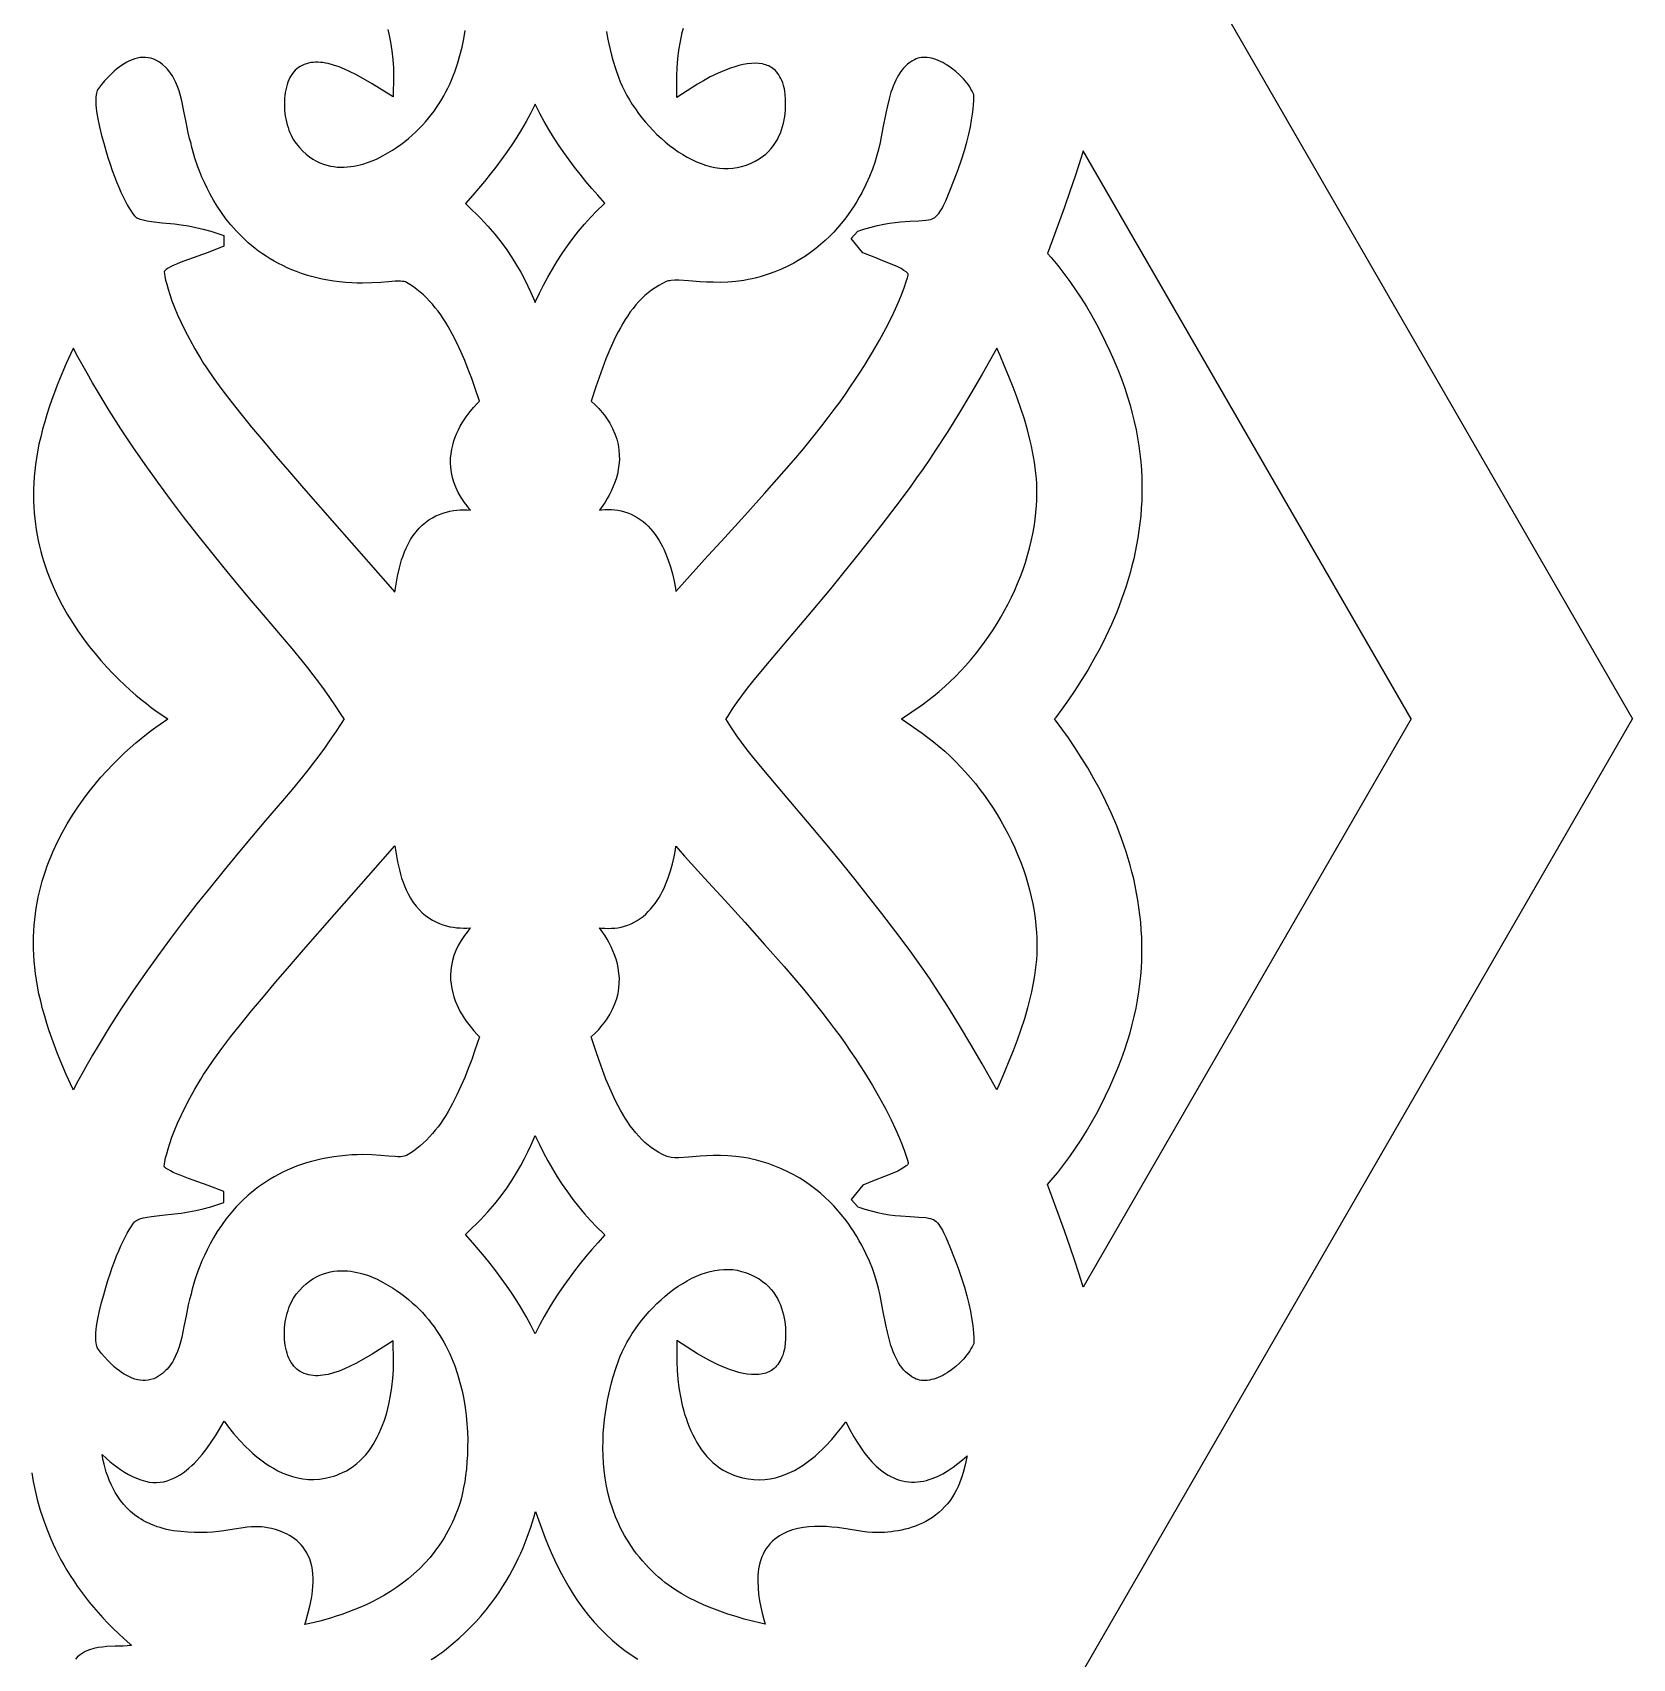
# Model space of a CAD drawing. Extents: x -70 to 70, y -120 to 124.
# Drawn here: x 3.6 to 70.4, y -37.3 to 30.6 of the extents above; entities that cross this region are included whole.
import ezdxf

# ---------------------------------------------------------------- set-up
doc = ezdxf.new("R2010")
doc.units = 0
doc.header["$MEASUREMENT"] = 0
doc.layers.add('LAYER_1', color=18, linetype='CONTINUOUS')

msp = doc.modelspace()

# ---------------------------------------------------------------- linework, layer by layer
at = {"layer": 'LAYER_1'}
for points in [[(-70.39, 1.95), (0, 123.868), (70.39, 1.95)], [(18.413, 30.738), (18.456, 30.558), (18.528, 30.2), (18.582, 29.839), (18.621, 29.481), (18.644, 29.127), (18.652, 28.781), (18.637, 27.917), (17.758, 28.465), (17.305, 28.731), (17.075, 28.856), (16.842, 28.973), (16.607, 29.08), (16.375, 29.173), (16.145, 29.251), (15.916, 29.311), (15.809, 29.332), (15.701, 29.349), (15.595, 29.361), (15.491, 29.366), (15.39, 29.366), (15.291, 29.361), (15.195, 29.349), (15.101, 29.331), (15.01, 29.306), (14.921, 29.275), (14.834, 29.237), (14.75, 29.192), (14.676, 29.145), (14.608, 29.091), (14.543, 29.031), (14.483, 28.964), (14.426, 28.89), (14.373, 28.811), (14.325, 28.725), (14.28, 28.633), (14.241, 28.535), (14.205, 28.433), (14.175, 28.326), (14.149, 28.215), (14.128, 28.1), (14.111, 27.982), (14.1, 27.862), (14.093, 27.74), (14.092, 27.617), (14.095, 27.493), (14.102, 27.368), (14.115, 27.244), (14.132, 27.12), (14.153, 26.998), (14.179, 26.878), (14.209, 26.76), (14.244, 26.645), (14.282, 26.534), (14.324, 26.427), (14.37, 26.324), (14.419, 26.226), (14.471, 26.134), (14.526, 26.049), (14.584, 25.969), (14.721, 25.804), (14.86, 25.658), (15.001, 25.529), (15.143, 25.417), (15.286, 25.321), (15.431, 25.238), (15.575, 25.169), (15.721, 25.113), (15.866, 25.068), (16.012, 25.033), (16.157, 25.008), (16.302, 24.993), (16.445, 24.986), (16.587, 24.987), (16.727, 24.995), (16.864, 25.01), (16.998, 25.03), (17.128, 25.055), (17.254, 25.085), (17.373, 25.117), (17.599, 25.19), (17.796, 25.265), (17.961, 25.338), (18.088, 25.401), (18.223, 25.474), (18.417, 25.584), (18.602, 25.697), (18.781, 25.814), (18.953, 25.935), (19.119, 26.06), (19.279, 26.188), (19.432, 26.32), (19.579, 26.455), (19.721, 26.594), (19.856, 26.735), (19.986, 26.88), (20.11, 27.027), (20.229, 27.177), (20.342, 27.329), (20.451, 27.484), (20.554, 27.641), (20.652, 27.801), (20.745, 27.962), (20.833, 28.125), (20.917, 28.29), (20.995, 28.456), (21.07, 28.624), (21.14, 28.793), (21.204, 28.962), (21.323, 29.306), (21.425, 29.652), (21.512, 29.999), (21.583, 30.346), (21.641, 30.692)], [(27.541, 30.648), (27.588, 30.387), (27.64, 30.136), (27.694, 29.896), (27.752, 29.668), (27.81, 29.455), (27.928, 29.066), (28.041, 28.741), (28.115, 28.554), (28.198, 28.365), (28.291, 28.175), (28.393, 27.984), (28.504, 27.794), (28.622, 27.604), (28.749, 27.416), (28.883, 27.23), (29.025, 27.046), (29.173, 26.867), (29.327, 26.691), (29.486, 26.52), (29.651, 26.355), (29.821, 26.195), (29.996, 26.043), (30.174, 25.897), (30.356, 25.76), (30.54, 25.631), (30.728, 25.511), (30.917, 25.401), (31.108, 25.301), (31.299, 25.212), (31.492, 25.134), (31.684, 25.068), (31.876, 25.014), (32.067, 24.972), (32.257, 24.944), (32.445, 24.929), (32.631, 24.928), (32.816, 24.94), (32.998, 24.968), (33.179, 25.01), (33.388, 25.076), (33.58, 25.152), (33.756, 25.236), (33.916, 25.329), (34.061, 25.428), (34.193, 25.535), (34.312, 25.647), (34.42, 25.764), (34.516, 25.886), (34.602, 26.013), (34.679, 26.143), (34.746, 26.276), (34.805, 26.412), (34.855, 26.549), (34.898, 26.688), (34.934, 26.826), (34.962, 26.963), (34.985, 27.099), (35.002, 27.232), (35.014, 27.36), (35.024, 27.607), (35.021, 27.827), (35.008, 28.014), (34.992, 28.16), (34.977, 28.258), (34.97, 28.295), (34.94, 28.401), (34.905, 28.504), (34.868, 28.598), (34.828, 28.685), (34.786, 28.764), (34.741, 28.836), (34.695, 28.902), (34.647, 28.961), (34.597, 29.015), (34.545, 29.063), (34.491, 29.106), (34.436, 29.145), (34.378, 29.179), (34.319, 29.21), (34.257, 29.237), (34.192, 29.26), (34.126, 29.279), (34.06, 29.294), (33.91, 29.316), (33.756, 29.323), (33.594, 29.318), (33.425, 29.3), (33.252, 29.27), (33.076, 29.229), (32.898, 29.179), (32.72, 29.12), (32.544, 29.055), (32.37, 28.984), (32.202, 28.91), (31.879, 28.753), (31.59, 28.597), (31.344, 28.453), (31.151, 28.332), (30.488, 27.899), (30.483, 28.79), (30.496, 29.144), (30.524, 29.505), (30.569, 29.871), (30.63, 30.239), (30.709, 30.604), (30.756, 30.787)], [(61.144, 1.95), (47.45, 25.669), (47.366, 25.395), (47.128, 24.656), (46.895, 23.965), (46.67, 23.321), (46.255, 22.177), (45.966, 21.386), (46.12, 21.208), (46.386, 20.884), (46.643, 20.553), (46.891, 20.215), (47.131, 19.87), (47.363, 19.519), (47.585, 19.163), (47.799, 18.801), (48.004, 18.433), (48.2, 18.062), (48.387, 17.685), (48.566, 17.305), (48.735, 16.922), (48.894, 16.535), (49.045, 16.145), (49.186, 15.753), (49.302, 15.403), (49.407, 15.054), (49.502, 14.708), (49.585, 14.364), (49.659, 14.023), (49.722, 13.683), (49.775, 13.346), (49.819, 13.012), (49.854, 12.68), (49.879, 12.351), (49.895, 12.024), (49.903, 11.7), (49.902, 11.379), (49.893, 11.061), (49.876, 10.746), (49.852, 10.434), (49.82, 10.125), (49.781, 9.819), (49.735, 9.516), (49.683, 9.217), (49.624, 8.921), (49.559, 8.628), (49.489, 8.338), (49.412, 8.053), (49.331, 7.77), (49.244, 7.491), (49.152, 7.216), (49.056, 6.945), (48.956, 6.677), (48.851, 6.412), (48.631, 5.897), (48.398, 5.396), (48.153, 4.912), (47.899, 4.443), (47.638, 3.992), (47.372, 3.558), (47.102, 3.142), (46.832, 2.743), (46.561, 2.363), (46.294, 2.001), (46.254, 1.95)], [(16.586, 1.95), (16.465, 2.14), (16.231, 2.497), (15.996, 2.841), (15.762, 3.171), (15.53, 3.489), (15.3, 3.795), (15.074, 4.087), (14.852, 4.367), (14.422, 4.893), (14.017, 5.371), (13.307, 6.195), (12.724, 6.88), (12.145, 7.57), (11.571, 8.265), (11.002, 8.966), (10.44, 9.674), (9.885, 10.387), (9.339, 11.108), (8.803, 11.836), (8.278, 12.572), (7.765, 13.316), (7.265, 14.068), (6.78, 14.829), (6.31, 15.599), (6.08, 15.989), (5.855, 16.38), (5.634, 16.774), (5.418, 17.17), (5.279, 17.431), (5.257, 17.385), (4.985, 16.791), (4.728, 16.19), (4.607, 15.889), (4.491, 15.585), (4.38, 15.28), (4.274, 14.973), (4.175, 14.665), (4.082, 14.356), (3.996, 14.046), (3.917, 13.734), (3.845, 13.421), (3.782, 13.106), (3.735, 12.839), (3.697, 12.575), (3.666, 12.314), (3.642, 12.055), (3.625, 11.799), (3.616, 11.546), (3.613, 11.296), (3.617, 11.048), (3.627, 10.803), (3.644, 10.562), (3.667, 10.322), (3.696, 10.086), (3.73, 9.853), (3.771, 9.622), (3.816, 9.394), (3.867, 9.169), (3.923, 8.947), (3.983, 8.728), (4.048, 8.511), (4.118, 8.298), (4.192, 8.087), (4.271, 7.88), (4.353, 7.675), (4.439, 7.475), (4.622, 7.08), (4.818, 6.698), (5.026, 6.329), (5.244, 5.972), (5.47, 5.628), (5.704, 5.298), (5.944, 4.981), (6.188, 4.677), (6.434, 4.387), (6.682, 4.111), (6.93, 3.849), (7.177, 3.602), (7.42, 3.369), (7.658, 3.151), (7.891, 2.948), (8.116, 2.761), (8.331, 2.589), (8.536, 2.432), (8.728, 2.292), (8.908, 2.166), (9.222, 1.95)], [(39.859, 1.95), (40.72, 2.546), (40.964, 2.723), (41.203, 2.908), (41.437, 3.1), (41.668, 3.301), (41.894, 3.509), (42.115, 3.724), (42.331, 3.946), (42.542, 4.174), (42.747, 4.409), (42.947, 4.65), (43.141, 4.897), (43.329, 5.149), (43.511, 5.406), (43.686, 5.668), (43.855, 5.934), (44.016, 6.205), (44.171, 6.48), (44.318, 6.758), (44.458, 7.039), (44.59, 7.324), (44.714, 7.611), (44.831, 7.901), (44.938, 8.193), (45.038, 8.487), (45.128, 8.782), (45.21, 9.078), (45.283, 9.376), (45.346, 9.674), (45.4, 9.972), (45.445, 10.27), (45.479, 10.568), (45.504, 10.866), (45.515, 11.09), (45.52, 11.315), (45.518, 11.54), (45.51, 11.765), (45.495, 11.99), (45.475, 12.215), (45.448, 12.44), (45.417, 12.665), (45.38, 12.89), (45.338, 13.115), (45.291, 13.34), (45.24, 13.563), (45.124, 14.014), (44.993, 14.462), (44.848, 14.909), (44.691, 15.355), (44.524, 15.799), (44.35, 16.241), (44.169, 16.681), (43.984, 17.119), (43.85, 17.431), (43.228, 16.346), (42.759, 15.542), (42.282, 14.743), (41.792, 13.95), (41.287, 13.166), (41.028, 12.777), (40.764, 12.392), (40.495, 12.01), (40.22, 11.632), (39.623, 10.832), (39.041, 10.07), (38.476, 9.345), (37.929, 8.656), (37.401, 8.003), (36.893, 7.384), (35.943, 6.248), (35.087, 5.239), (34.335, 4.353), (33.697, 3.581), (33.425, 3.238), (33.185, 2.922), (32.993, 2.655), (32.795, 2.366), (32.592, 2.056), (32.525, 1.95)], [(-70.39, 1.95), (0, -119.969), (70.39, 1.95)], [(16.586, 1.95), (16.465, 1.759), (16.231, 1.402), (15.996, 1.059), (15.762, 0.728), (15.53, 0.41), (15.3, 0.105), (15.074, -0.188), (14.852, -0.468), (14.422, -0.994), (14.017, -1.472), (13.307, -2.296), (12.724, -2.981), (12.145, -3.671), (11.571, -4.366), (11.002, -5.067), (10.44, -5.774), (9.885, -6.488), (9.339, -7.209), (8.803, -7.937), (8.278, -8.673), (7.765, -9.416), (7.265, -10.169), (6.78, -10.93), (6.31, -11.7), (6.08, -12.089), (5.855, -12.48), (5.634, -12.874), (5.418, -13.27), (5.279, -13.532), (5.257, -13.486), (4.985, -12.892), (4.728, -12.291), (4.607, -11.989), (4.491, -11.686), (4.38, -11.38), (4.274, -11.074), (4.175, -10.766), (4.082, -10.457), (3.996, -10.146), (3.917, -9.834), (3.845, -9.521), (3.782, -9.207), (3.735, -8.94), (3.697, -8.676), (3.666, -8.414), (3.642, -8.156), (3.625, -7.9), (3.616, -7.647), (3.613, -7.396), (3.617, -7.149), (3.627, -6.904), (3.644, -6.662), (3.667, -6.423), (3.696, -6.187), (3.73, -5.953), (3.771, -5.722), (3.816, -5.495), (3.867, -5.27), (3.923, -5.047), (3.983, -4.828), (4.048, -4.612), (4.118, -4.398), (4.192, -4.188), (4.271, -3.98), (4.353, -3.776), (4.439, -3.576), (4.622, -3.18), (4.818, -2.798), (5.026, -2.429), (5.244, -2.073), (5.47, -1.729), (5.704, -1.398), (5.944, -1.081), (6.188, -0.777), (6.434, -0.487), (6.682, -0.211), (6.93, 0.05), (7.177, 0.298), (7.42, 0.53), (7.658, 0.748), (7.891, 0.951), (8.116, 1.139), (8.331, 1.311), (8.536, 1.467), (8.728, 1.608), (8.908, 1.734), (9.222, 1.95)], [(39.859, 1.95), (39.859, 1.95), (40.72, 1.353), (40.964, 1.176), (41.203, 0.992), (41.437, 0.799), (41.668, 0.599), (41.894, 0.391), (42.115, 0.176), (42.331, -0.046), (42.542, -0.275), (42.747, -0.51), (42.947, -0.751), (43.141, -0.997), (43.329, -1.249), (43.511, -1.506), (43.686, -1.768), (43.855, -2.035), (44.016, -2.305), (44.171, -2.58), (44.318, -2.858), (44.458, -3.14), (44.59, -3.425), (44.714, -3.712), (44.831, -4.002), (44.938, -4.294), (45.038, -4.587), (45.128, -4.883), (45.21, -5.179), (45.283, -5.476), (45.346, -5.774), (45.4, -6.072), (45.445, -6.371), (45.479, -6.669), (45.504, -6.966), (45.515, -7.191), (45.52, -7.416), (45.518, -7.641), (45.51, -7.866), (45.495, -8.091), (45.475, -8.316), (45.448, -8.541), (45.417, -8.766), (45.38, -8.991), (45.338, -9.216), (45.291, -9.441), (45.24, -9.664), (45.124, -10.114), (44.993, -10.563), (44.848, -11.01), (44.691, -11.455), (44.524, -11.9), (44.35, -12.342), (44.169, -12.782), (43.984, -13.22), (43.85, -13.532), (43.228, -12.447), (42.759, -11.643), (42.282, -10.843), (41.792, -10.05), (41.287, -9.267), (41.028, -8.878), (40.764, -8.492), (40.495, -8.11), (40.22, -7.732), (39.623, -6.932), (39.041, -6.17), (38.476, -5.445), (37.929, -4.757), (37.401, -4.104), (36.893, -3.485), (35.943, -2.348), (35.087, -1.34), (34.335, -0.453), (33.697, 0.319), (33.425, 0.661), (33.185, 0.978), (32.993, 1.244), (32.795, 1.533), (32.592, 1.844), (32.525, 1.95)], [(61.144, 1.95), (47.45, -21.769), (47.366, -21.495), (47.128, -20.756), (46.895, -20.065), (46.67, -19.421), (46.255, -18.278), (45.966, -17.487), (46.12, -17.308), (46.386, -16.985), (46.643, -16.654), (46.891, -16.315), (47.131, -15.971), (47.363, -15.62), (47.585, -15.263), (47.799, -14.901), (48.004, -14.534), (48.2, -14.162), (48.387, -13.786), (48.566, -13.406), (48.735, -13.022), (48.894, -12.635), (49.045, -12.246), (49.186, -11.853), (49.302, -11.503), (49.407, -11.155), (49.502, -10.809), (49.585, -10.465), (49.659, -10.123), (49.722, -9.784), (49.775, -9.447), (49.819, -9.112), (49.854, -8.78), (49.879, -8.451), (49.895, -8.125), (49.903, -7.801), (49.902, -7.48), (49.893, -7.162), (49.876, -6.847), (49.852, -6.534), (49.82, -6.225), (49.781, -5.919), (49.735, -5.617), (49.683, -5.317), (49.624, -5.021), (49.559, -4.728), (49.489, -4.439), (49.412, -4.153), (49.331, -3.871), (49.244, -3.592), (49.152, -3.317), (49.056, -3.045), (48.956, -2.778), (48.851, -2.513), (48.631, -1.997), (48.398, -1.497), (48.153, -1.012), (47.899, -0.544), (47.638, -0.093), (47.372, 0.341), (47.102, 0.758), (46.832, 1.156), (46.561, 1.537), (46.294, 1.898), (46.254, 1.95)], [(3.548, -29.518), (3.607, -29.879), (3.683, -30.254), (3.775, -30.641), (3.885, -31.038), (4.015, -31.446), (4.167, -31.862), (4.34, -32.284), (4.437, -32.5), (4.539, -32.716), (4.648, -32.933), (4.763, -33.151), (4.885, -33.37), (5.014, -33.589), (5.149, -33.81), (5.293, -34.031), (5.443, -34.252), (5.601, -34.473), (5.767, -34.695), (5.941, -34.916), (6.123, -35.137), (6.314, -35.358), (6.512, -35.578), (6.72, -35.797), (6.936, -36.015), (7.161, -36.233), (7.395, -36.449), (7.638, -36.664), (7.709, -36.724), (7.677, -36.729), (7.524, -36.744), (7.365, -36.753), (7.027, -36.764), (6.679, -36.779), (6.498, -36.795), (6.317, -36.821), (6.135, -36.859), (5.954, -36.915), (5.78, -36.988), (5.689, -37.037), (5.601, -37.091), (5.517, -37.152), (5.439, -37.222), (5.367, -37.299)], [(20.224, -37.316), (20.387, -37.212), (20.547, -37.104), (20.703, -36.991), (20.857, -36.874), (21.132, -36.65), (21.393, -36.423), (21.641, -36.193), (21.877, -35.959), (22.101, -35.724), (22.313, -35.486), (22.513, -35.247), (22.702, -35.007), (22.88, -34.767), (23.048, -34.526), (23.205, -34.286), (23.353, -34.047), (23.492, -33.808), (23.622, -33.571), (23.743, -33.337), (23.856, -33.105), (23.961, -32.876), (24.059, -32.65), (24.15, -32.428), (24.234, -32.209), (24.383, -31.789), (24.511, -31.39), (24.584, -31.137), (24.649, -31.335), (24.756, -31.643), (24.868, -31.949), (24.986, -32.253), (25.11, -32.556), (25.239, -32.855), (25.376, -33.152), (25.518, -33.446), (25.668, -33.736), (25.824, -34.023), (25.987, -34.306), (26.158, -34.585), (26.337, -34.86), (26.56, -35.177), (26.791, -35.477), (27.03, -35.761), (27.276, -36.027), (27.528, -36.277), (27.785, -36.512), (28.046, -36.731), (28.311, -36.935), (28.58, -37.125), (28.85, -37.301)]]:
    msp.add_lwpolyline(points, dxfattribs=at)
for points in [[(13.841, 20.967), (13.665, 21.063), (13.496, 21.163), (13.331, 21.267), (13.172, 21.374), (13.018, 21.484), (12.869, 21.597), (12.726, 21.713), (12.586, 21.832), (12.326, 22.073), (12.083, 22.323), (11.859, 22.577), (11.653, 22.835), (11.464, 23.093), (11.291, 23.352), (11.134, 23.608), (10.992, 23.86), (10.865, 24.107), (10.751, 24.346), (10.65, 24.575), (10.561, 24.794), (10.482, 25.002), (10.359, 25.367), (10.273, 25.662), (10.219, 25.868), (10.193, 25.97), (10.133, 26.185), (10.077, 26.414), (9.984, 26.868), (9.898, 27.319), (9.806, 27.758), (9.753, 27.966), (9.694, 28.167), (9.627, 28.36), (9.551, 28.542), (9.463, 28.717), (9.417, 28.795), (9.366, 28.874), (9.312, 28.949), (9.255, 29.022), (9.194, 29.091), (9.13, 29.156), (9.001, 29.271), (8.876, 29.363), (8.754, 29.436), (8.635, 29.491), (8.519, 29.531), (8.405, 29.556), (8.292, 29.569), (8.18, 29.571), (8.068, 29.561), (7.955, 29.54), (7.843, 29.51), (7.73, 29.47), (7.618, 29.421), (7.507, 29.365), (7.398, 29.301), (7.292, 29.231), (7.188, 29.157), (7.087, 29.078), (6.991, 28.996), (6.9, 28.914), (6.729, 28.746), (6.583, 28.586), (6.462, 28.443), (6.372, 28.327), (6.293, 28.215), (6.275, 28.183), (6.258, 28.136), (6.242, 28.075), (6.229, 27.999), (6.22, 27.91), (6.216, 27.809), (6.217, 27.697), (6.223, 27.574), (6.235, 27.443), (6.251, 27.304), (6.301, 26.997), (6.37, 26.666), (6.459, 26.309), (6.546, 25.991), (6.635, 25.686), (6.725, 25.394), (6.815, 25.116), (6.905, 24.852), (6.996, 24.603), (7.086, 24.368), (7.176, 24.147), (7.265, 23.942), (7.354, 23.752), (7.441, 23.577), (7.526, 23.418), (7.609, 23.275), (7.69, 23.149), (7.767, 23.039), (7.838, 22.95), (7.861, 22.926), (7.887, 22.905), (7.919, 22.883), (7.959, 22.862), (8.007, 22.84), (8.059, 22.82), (8.199, 22.781), (8.362, 22.748), (8.549, 22.719), (8.995, 22.669), (9.508, 22.614), (9.789, 22.577), (10.082, 22.531), (10.388, 22.474), (10.703, 22.401), (11.027, 22.312), (11.558, 22.136), (11.558, 21.684), (10.911, 21.43), (10.479, 21.272), (10.084, 21.132), (9.734, 21.002), (9.583, 20.94), (9.447, 20.88), (9.33, 20.821), (9.233, 20.764), (9.157, 20.71), (9.104, 20.663), (9.073, 20.624), (9.073, 20.618), (9.082, 20.538), (9.101, 20.422), (9.132, 20.275), (9.177, 20.1), (9.235, 19.896), (9.309, 19.666), (9.399, 19.411), (9.507, 19.132), (9.634, 18.828), (9.782, 18.503), (9.951, 18.155), (10.143, 17.787), (10.358, 17.398), (10.599, 16.99), (10.721, 16.795), (10.852, 16.594), (11.148, 16.163), (11.484, 15.703), (11.859, 15.211), (12.274, 14.688), (12.726, 14.132), (13.215, 13.545), (13.741, 12.925), (14.301, 12.271), (14.897, 11.585), (16.188, 10.11), (17.608, 8.497), (18.71, 7.241), (18.76, 7.579), (18.82, 7.918), (18.895, 8.254), (18.94, 8.424), (18.99, 8.592), (19.046, 8.758), (19.108, 8.923), (19.178, 9.086), (19.257, 9.248), (19.361, 9.435), (19.473, 9.608), (19.593, 9.767), (19.719, 9.91), (19.851, 10.04), (19.987, 10.156), (20.128, 10.258), (20.272, 10.347), (20.418, 10.424), (20.566, 10.489), (20.714, 10.543), (20.861, 10.587), (21.008, 10.622), (21.153, 10.647), (21.296, 10.665), (21.435, 10.676), (21.572, 10.681), (21.706, 10.68), (21.865, 10.67), (21.829, 10.711), (21.72, 10.847), (21.614, 10.988), (21.475, 11.198), (21.354, 11.409), (21.255, 11.62), (21.174, 11.829), (21.113, 12.037), (21.069, 12.242), (21.042, 12.444), (21.031, 12.642), (21.034, 12.835), (21.051, 13.024), (21.08, 13.207), (21.12, 13.384), (21.17, 13.555), (21.227, 13.719), (21.292, 13.877), (21.363, 14.027), (21.438, 14.171), (21.517, 14.308), (21.599, 14.437), (21.683, 14.561), (21.847, 14.779), (22.005, 14.967), (22.147, 15.121), (22.247, 15.22), (22.05, 15.783), (21.914, 16.161), (21.771, 16.539), (21.622, 16.914), (21.464, 17.285), (21.297, 17.647), (21.118, 17.999), (20.927, 18.341), (20.829, 18.504), (20.725, 18.665), (20.619, 18.821), (20.508, 18.972), (20.394, 19.119), (20.277, 19.261), (20.155, 19.397), (20.029, 19.527), (19.898, 19.652), (19.764, 19.77), (19.624, 19.882), (19.48, 19.988), (19.331, 20.087), (19.186, 20.174), (19.145, 20.193), (19.095, 20.206), (19.027, 20.217), (18.939, 20.223), (18.836, 20.225), (18.718, 20.221), (18.439, 20.202), (18.115, 20.175), (17.749, 20.151), (17.348, 20.139), (17.131, 20.141), (16.908, 20.151), (16.649, 20.169), (16.397, 20.195), (16.151, 20.228), (15.911, 20.267), (15.677, 20.312), (15.45, 20.363), (15.228, 20.42), (15.012, 20.483), (14.803, 20.552), (14.599, 20.625), (14.401, 20.704), (14.209, 20.787), (14.022, 20.875)], [(37.761, 22.011), (38.044, 22.311), (38.326, 22.408), (38.599, 22.488), (38.864, 22.553), (39.119, 22.605), (39.365, 22.645), (39.599, 22.676), (39.824, 22.698), (40.23, 22.727), (40.583, 22.747), (40.875, 22.77), (40.988, 22.785), (41.079, 22.804), (41.143, 22.825), (41.2, 22.853), (41.255, 22.889), (41.31, 22.935), (41.365, 22.99), (41.419, 23.054), (41.471, 23.127), (41.522, 23.208), (41.572, 23.295), (41.619, 23.387), (41.711, 23.586), (41.881, 23.993), (42.069, 24.452), (42.232, 24.884), (42.372, 25.292), (42.491, 25.676), (42.591, 26.033), (42.674, 26.364), (42.74, 26.669), (42.792, 26.945), (42.83, 27.193), (42.858, 27.413), (42.875, 27.602), (42.884, 27.76), (42.886, 27.885), (42.883, 27.975), (42.879, 28.018), (42.853, 28.08), (42.811, 28.163), (42.765, 28.248), (42.712, 28.333), (42.655, 28.418), (42.594, 28.501), (42.454, 28.67), (42.3, 28.831), (42.133, 28.983), (41.957, 29.123), (41.77, 29.249), (41.678, 29.303), (41.584, 29.355), (41.489, 29.401), (41.394, 29.442), (41.3, 29.478), (41.207, 29.508), (41.116, 29.532), (41.026, 29.55), (40.938, 29.562), (40.853, 29.568), (40.771, 29.567), (40.692, 29.561), (40.616, 29.549), (40.543, 29.53), (40.472, 29.505), (40.403, 29.473), (40.301, 29.415), (40.205, 29.351), (40.115, 29.28), (40.03, 29.203), (39.951, 29.119), (39.877, 29.03), (39.806, 28.934), (39.741, 28.833), (39.679, 28.725), (39.621, 28.612), (39.566, 28.494), (39.516, 28.37), (39.468, 28.242), (39.424, 28.111), (39.343, 27.833), (39.272, 27.544), (39.207, 27.247), (39.09, 26.633), (38.97, 26.021), (38.901, 25.719), (38.823, 25.427), (38.745, 25.178), (38.646, 24.898), (38.523, 24.591), (38.375, 24.262), (38.201, 23.917), (38.102, 23.737), (37.996, 23.556), (37.883, 23.374), (37.762, 23.19), (37.633, 23.005), (37.495, 22.821), (37.349, 22.637), (37.194, 22.455), (37.031, 22.275), (36.858, 22.097), (36.675, 21.923), (36.483, 21.753), (36.282, 21.587), (36.07, 21.427), (35.848, 21.273), (35.616, 21.125), (35.373, 20.985), (35.119, 20.853), (34.855, 20.73), (34.579, 20.616), (34.293, 20.513), (33.996, 20.42), (33.813, 20.371), (33.634, 20.328), (33.457, 20.291), (33.281, 20.26), (32.944, 20.215), (32.617, 20.189), (32.304, 20.178), (32.005, 20.179), (31.721, 20.189), (31.452, 20.204), (30.97, 20.241), (30.559, 20.265), (30.391, 20.265), (30.242, 20.255), (30.183, 20.247), (30.129, 20.235), (30.082, 20.222), (30.039, 20.206), (29.879, 20.131), (29.723, 20.047), (29.572, 19.954), (29.427, 19.853), (29.286, 19.745), (29.151, 19.628), (29.02, 19.504), (28.893, 19.373), (28.771, 19.235), (28.653, 19.09), (28.539, 18.94), (28.429, 18.783), (28.323, 18.621), (28.22, 18.454), (28.122, 18.283), (28.026, 18.107), (27.934, 17.927), (27.846, 17.745), (27.677, 17.368), (27.52, 16.984), (27.372, 16.594), (27.232, 16.201), (27.099, 15.81), (26.907, 15.219), (26.919, 15.207), (27.068, 15.062), (27.222, 14.907), (27.369, 14.739), (27.457, 14.626), (27.539, 14.513), (27.679, 14.292), (27.798, 14.07), (27.895, 13.847), (27.971, 13.625), (28.026, 13.405), (28.062, 13.188), (28.079, 12.974), (28.08, 12.764), (28.066, 12.559), (28.038, 12.36), (27.997, 12.166), (27.946, 11.979), (27.885, 11.798), (27.815, 11.625), (27.739, 11.458), (27.658, 11.299), (27.572, 11.147), (27.483, 11.003), (27.391, 10.866), (27.248, 10.671), (27.342, 10.682), (27.479, 10.691), (27.615, 10.694), (27.751, 10.691), (27.887, 10.681), (28.023, 10.663), (28.159, 10.637), (28.294, 10.603), (28.428, 10.559), (28.568, 10.502), (28.703, 10.436), (28.831, 10.362), (28.954, 10.28), (29.071, 10.191), (29.183, 10.095), (29.288, 9.993), (29.388, 9.885), (29.483, 9.772), (29.573, 9.654), (29.657, 9.532), (29.737, 9.406), (29.812, 9.276), (29.882, 9.143), (29.948, 9.007), (30.011, 8.867), (30.122, 8.586), (30.218, 8.296), (30.299, 8.002), (30.366, 7.706), (30.421, 7.411), (30.442, 7.265), (30.807, 7.676), (31.641, 8.601), (32.48, 9.52), (33.318, 10.438), (34.149, 11.36), (34.967, 12.29), (35.369, 12.759), (35.766, 13.233), (36.157, 13.711), (36.541, 14.194), (36.805, 14.535), (37.056, 14.869), (37.296, 15.196), (37.524, 15.515), (37.74, 15.826), (37.945, 16.13), (38.138, 16.425), (38.321, 16.711), (38.656, 17.259), (38.95, 17.77), (39.207, 18.244), (39.427, 18.679), (39.614, 19.072), (39.769, 19.424), (39.895, 19.731), (39.993, 19.992), (40.065, 20.206), (40.114, 20.368), (40.14, 20.474), (40.146, 20.508), (40.146, 20.509), (40.144, 20.514), (40.139, 20.524), (40.129, 20.54), (40.111, 20.561), (40.086, 20.586), (40.056, 20.612), (39.963, 20.679), (39.846, 20.749), (39.704, 20.821), (39.541, 20.896), (39.157, 21.054), (38.721, 21.222), (38.247, 21.407)], [(21.94, 23.189), (22.112, 23.025), (22.279, 22.858), (22.44, 22.691), (22.594, 22.523), (22.88, 22.191), (23.142, 21.86), (23.379, 21.534), (23.595, 21.214), (23.789, 20.901), (23.964, 20.598), (24.121, 20.304), (24.261, 20.023), (24.387, 19.756), (24.5, 19.504), (24.569, 19.339), (24.585, 19.375), (24.748, 19.719), (24.92, 20.06), (25.101, 20.397), (25.291, 20.73), (25.49, 21.059), (25.698, 21.381), (25.916, 21.698), (26.142, 22.007), (26.378, 22.309), (26.624, 22.604), (26.879, 22.889), (27.144, 23.165), (27.418, 23.431), (27.473, 23.481), (27.176, 23.814), (26.929, 24.101), (26.685, 24.392), (26.446, 24.688), (26.212, 24.988), (25.983, 25.292), (25.76, 25.602), (25.544, 25.916), (25.336, 26.235), (25.136, 26.559), (24.945, 26.889), (24.763, 27.224), (24.592, 27.565), (24.566, 27.623), (24.539, 27.565), (24.368, 27.224), (24.187, 26.889), (23.996, 26.559), (23.796, 26.235), (23.587, 25.916), (23.371, 25.602), (23.149, 25.292), (22.92, 24.988), (22.685, 24.688), (22.446, 24.392), (22.203, 24.101), (21.956, 23.814), (21.649, 23.471), (21.691, 23.429)], [(13.841, -17.068), (13.665, -17.164), (13.496, -17.264), (13.331, -17.368), (13.172, -17.475), (13.018, -17.585), (12.869, -17.698), (12.726, -17.813), (12.586, -17.933), (12.326, -18.174), (12.083, -18.423), (11.859, -18.678), (11.653, -18.935), (11.464, -19.194), (11.291, -19.452), (11.134, -19.709), (10.992, -19.961), (10.865, -20.207), (10.751, -20.446), (10.65, -20.676), (10.561, -20.895), (10.482, -21.102), (10.359, -21.468), (10.273, -21.763), (10.219, -21.969), (10.193, -22.07), (10.133, -22.285), (10.077, -22.514), (9.984, -22.968), (9.898, -23.42), (9.806, -23.859), (9.753, -24.066), (9.694, -24.268), (9.627, -24.46), (9.551, -24.643), (9.463, -24.817), (9.417, -24.896), (9.366, -24.974), (9.312, -25.05), (9.255, -25.122), (9.194, -25.192), (9.13, -25.256), (9.001, -25.371), (8.876, -25.464), (8.754, -25.536), (8.635, -25.592), (8.519, -25.631), (8.405, -25.657), (8.292, -25.67), (8.18, -25.671), (8.068, -25.661), (7.955, -25.641), (7.843, -25.61), (7.73, -25.571), (7.618, -25.522), (7.507, -25.465), (7.398, -25.402), (7.292, -25.332), (7.188, -25.257), (7.087, -25.178), (6.991, -25.097), (6.9, -25.015), (6.729, -24.846), (6.583, -24.686), (6.462, -24.543), (6.372, -24.427), (6.293, -24.316), (6.275, -24.283), (6.258, -24.237), (6.242, -24.176), (6.229, -24.1), (6.22, -24.011), (6.216, -23.909), (6.217, -23.797), (6.223, -23.675), (6.235, -23.543), (6.251, -23.405), (6.301, -23.098), (6.37, -22.766), (6.459, -22.409), (6.546, -22.092), (6.635, -21.786), (6.725, -21.494), (6.815, -21.216), (6.905, -20.953), (6.996, -20.703), (7.086, -20.468), (7.176, -20.248), (7.265, -20.042), (7.354, -19.852), (7.441, -19.678), (7.526, -19.519), (7.609, -19.376), (7.69, -19.249), (7.767, -19.14), (7.838, -19.051), (7.861, -19.027), (7.887, -19.005), (7.919, -18.984), (7.959, -18.962), (8.007, -18.941), (8.059, -18.921), (8.199, -18.881), (8.362, -18.848), (8.549, -18.82), (8.995, -18.77), (9.508, -18.714), (9.789, -18.678), (10.082, -18.632), (10.388, -18.574), (10.703, -18.502), (11.027, -18.412), (11.558, -18.236), (11.558, -17.784), (10.911, -17.53), (10.479, -17.373), (10.084, -17.232), (9.734, -17.102), (9.583, -17.041), (9.447, -16.98), (9.33, -16.921), (9.233, -16.864), (9.157, -16.811), (9.104, -16.763), (9.073, -16.724), (9.073, -16.719), (9.082, -16.638), (9.101, -16.523), (9.132, -16.376), (9.177, -16.2), (9.235, -15.997), (9.309, -15.767), (9.399, -15.512), (9.507, -15.232), (9.634, -14.929), (9.782, -14.603), (9.951, -14.256), (10.143, -13.887), (10.358, -13.499), (10.599, -13.091), (10.721, -12.896), (10.852, -12.694), (11.148, -12.264), (11.484, -11.803), (11.859, -11.312), (12.274, -10.788), (12.726, -10.233), (13.215, -9.645), (13.741, -9.025), (14.301, -8.372), (14.897, -7.686), (16.188, -6.211), (17.608, -4.597), (18.71, -3.342), (18.76, -3.68), (18.82, -4.018), (18.895, -4.354), (18.94, -4.524), (18.99, -4.692), (19.046, -4.858), (19.108, -5.023), (19.178, -5.187), (19.257, -5.349), (19.361, -5.536), (19.473, -5.709), (19.593, -5.867), (19.719, -6.011), (19.851, -6.141), (19.987, -6.256), (20.128, -6.358), (20.272, -6.448), (20.418, -6.525), (20.566, -6.59), (20.714, -6.644), (20.861, -6.688), (21.008, -6.722), (21.153, -6.748), (21.296, -6.766), (21.435, -6.777), (21.572, -6.781), (21.706, -6.78), (21.865, -6.77), (21.829, -6.811), (21.72, -6.947), (21.614, -7.088), (21.475, -7.298), (21.354, -7.51), (21.255, -7.72), (21.174, -7.93), (21.113, -8.137), (21.069, -8.342), (21.042, -8.544), (21.031, -8.742), (21.034, -8.936), (21.051, -9.124), (21.08, -9.307), (21.12, -9.484), (21.17, -9.655), (21.227, -9.819), (21.292, -9.977), (21.363, -10.128), (21.438, -10.272), (21.517, -10.408), (21.599, -10.538), (21.683, -10.661), (21.847, -10.879), (22.005, -11.067), (22.147, -11.221), (22.247, -11.32), (22.05, -11.884), (21.914, -12.262), (21.771, -12.64), (21.622, -13.015), (21.464, -13.385), (21.297, -13.748), (21.118, -14.1), (20.927, -14.442), (20.829, -14.605), (20.725, -14.765), (20.619, -14.921), (20.508, -15.073), (20.394, -15.22), (20.277, -15.361), (20.155, -15.497), (20.029, -15.628), (19.898, -15.752), (19.764, -15.871), (19.624, -15.983), (19.48, -16.089), (19.331, -16.188), (19.186, -16.275), (19.145, -16.293), (19.095, -16.307), (19.027, -16.318), (18.939, -16.324), (18.836, -16.325), (18.718, -16.321), (18.439, -16.302), (18.115, -16.276), (17.749, -16.251), (17.348, -16.24), (17.131, -16.242), (16.908, -16.251), (16.649, -16.27), (16.397, -16.296), (16.151, -16.328), (15.911, -16.367), (15.677, -16.412), (15.45, -16.464), (15.228, -16.521), (15.012, -16.584), (14.803, -16.652), (14.599, -16.726), (14.401, -16.804), (14.209, -16.888), (14.022, -16.976)], [(37.761, -18.112), (38.044, -18.411), (38.326, -18.509), (38.599, -18.589), (38.864, -18.654), (39.119, -18.706), (39.365, -18.746), (39.599, -18.776), (39.824, -18.799), (40.23, -18.828), (40.583, -18.847), (40.875, -18.87), (40.988, -18.886), (41.079, -18.905), (41.143, -18.926), (41.2, -18.953), (41.255, -18.99), (41.31, -19.035), (41.365, -19.09), (41.419, -19.155), (41.471, -19.228), (41.522, -19.308), (41.572, -19.396), (41.619, -19.487), (41.711, -19.687), (41.881, -20.094), (42.069, -20.553), (42.232, -20.985), (42.372, -21.393), (42.491, -21.776), (42.591, -22.134), (42.674, -22.465), (42.74, -22.769), (42.792, -23.046), (42.83, -23.294), (42.858, -23.513), (42.875, -23.702), (42.884, -23.86), (42.886, -23.986), (42.883, -24.075), (42.879, -24.118), (42.853, -24.18), (42.811, -24.264), (42.765, -24.348), (42.712, -24.434), (42.655, -24.519), (42.594, -24.602), (42.454, -24.771), (42.3, -24.932), (42.133, -25.084), (41.957, -25.223), (41.77, -25.349), (41.678, -25.404), (41.584, -25.455), (41.489, -25.502), (41.394, -25.543), (41.3, -25.578), (41.207, -25.608), (41.116, -25.632), (41.026, -25.65), (40.938, -25.662), (40.853, -25.668), (40.771, -25.668), (40.692, -25.662), (40.616, -25.649), (40.543, -25.63), (40.472, -25.606), (40.403, -25.574), (40.301, -25.516), (40.205, -25.451), (40.115, -25.38), (40.03, -25.303), (39.951, -25.22), (39.877, -25.13), (39.806, -25.035), (39.741, -24.933), (39.679, -24.826), (39.621, -24.713), (39.566, -24.594), (39.516, -24.471), (39.468, -24.343), (39.424, -24.212), (39.343, -23.934), (39.272, -23.645), (39.207, -23.348), (39.09, -22.733), (38.97, -22.122), (38.901, -21.82), (38.823, -21.527), (38.745, -21.279), (38.646, -20.999), (38.523, -20.692), (38.375, -20.362), (38.201, -20.017), (38.102, -19.837), (37.996, -19.657), (37.883, -19.474), (37.762, -19.29), (37.633, -19.106), (37.495, -18.922), (37.349, -18.738), (37.194, -18.556), (37.031, -18.375), (36.858, -18.198), (36.675, -18.023), (36.483, -17.853), (36.282, -17.688), (36.07, -17.527), (35.848, -17.373), (35.616, -17.226), (35.373, -17.086), (35.119, -16.954), (34.855, -16.831), (34.579, -16.717), (34.293, -16.613), (33.996, -16.521), (33.813, -16.471), (33.634, -16.428), (33.457, -16.392), (33.281, -16.361), (32.944, -16.316), (32.617, -16.289), (32.304, -16.278), (32.005, -16.279), (31.721, -16.289), (31.452, -16.305), (30.97, -16.342), (30.559, -16.366), (30.391, -16.366), (30.242, -16.355), (30.183, -16.347), (30.129, -16.336), (30.082, -16.323), (30.039, -16.306), (29.879, -16.232), (29.723, -16.148), (29.572, -16.055), (29.427, -15.954), (29.286, -15.845), (29.151, -15.729), (29.02, -15.605), (28.893, -15.473), (28.771, -15.335), (28.653, -15.191), (28.539, -15.04), (28.429, -14.884), (28.323, -14.722), (28.22, -14.555), (28.122, -14.383), (28.026, -14.207), (27.934, -14.027), (27.846, -13.845), (27.677, -13.469), (27.52, -13.084), (27.372, -12.694), (27.232, -12.302), (27.099, -11.91), (26.907, -11.319), (26.919, -11.307), (27.068, -11.163), (27.222, -11.008), (27.369, -10.84), (27.457, -10.726), (27.539, -10.613), (27.679, -10.393), (27.798, -10.17), (27.895, -9.947), (27.971, -9.726), (28.026, -9.506), (28.062, -9.289), (28.079, -9.075), (28.08, -8.865), (28.066, -8.66), (28.038, -8.46), (27.997, -8.267), (27.946, -8.08), (27.885, -7.899), (27.815, -7.725), (27.739, -7.559), (27.658, -7.399), (27.572, -7.248), (27.483, -7.104), (27.391, -6.966), (27.248, -6.772), (27.342, -6.783), (27.479, -6.791), (27.615, -6.794), (27.751, -6.791), (27.887, -6.781), (28.023, -6.764), (28.159, -6.738), (28.294, -6.704), (28.428, -6.66), (28.568, -6.603), (28.703, -6.537), (28.831, -6.463), (28.954, -6.38), (29.071, -6.291), (29.183, -6.195), (29.288, -6.093), (29.388, -5.985), (29.483, -5.872), (29.573, -5.755), (29.657, -5.633), (29.737, -5.507), (29.812, -5.377), (29.882, -5.244), (29.948, -5.108), (30.011, -4.968), (30.122, -4.686), (30.218, -4.396), (30.299, -4.102), (30.366, -3.806), (30.421, -3.512), (30.442, -3.366), (30.807, -3.777), (31.641, -4.702), (32.48, -5.621), (33.318, -6.539), (34.149, -7.46), (34.967, -8.391), (35.369, -8.86), (35.766, -9.333), (36.157, -9.811), (36.541, -10.294), (36.805, -10.635), (37.056, -10.97), (37.296, -11.296), (37.524, -11.616), (37.74, -11.927), (37.945, -12.23), (38.138, -12.525), (38.321, -12.811), (38.656, -13.359), (38.95, -13.871), (39.207, -14.345), (39.427, -14.779), (39.614, -15.173), (39.769, -15.524), (39.895, -15.831), (39.993, -16.093), (40.065, -16.306), (40.114, -16.469), (40.14, -16.574), (40.146, -16.608), (40.146, -16.61), (40.144, -16.615), (40.139, -16.625), (40.129, -16.641), (40.111, -16.662), (40.086, -16.687), (40.056, -16.713), (39.963, -16.78), (39.846, -16.849), (39.704, -16.922), (39.541, -16.996), (39.157, -17.154), (38.721, -17.323), (38.247, -17.507)], [(21.94, -19.29), (22.112, -19.126), (22.279, -18.959), (22.44, -18.791), (22.594, -18.623), (22.88, -18.291), (23.142, -17.961), (23.379, -17.635), (23.595, -17.315), (23.789, -17.002), (23.964, -16.698), (24.121, -16.405), (24.261, -16.124), (24.387, -15.857), (24.5, -15.604), (24.569, -15.439), (24.585, -15.475), (24.748, -15.82), (24.92, -16.161), (25.101, -16.498), (25.291, -16.831), (25.49, -17.159), (25.698, -17.482), (25.916, -17.798), (26.142, -18.108), (26.378, -18.41), (26.624, -18.704), (26.879, -18.989), (27.144, -19.266), (27.418, -19.532), (27.473, -19.581), (27.176, -19.915), (26.929, -20.202), (26.685, -20.493), (26.446, -20.788), (26.212, -21.088), (25.983, -21.393), (25.76, -21.702), (25.544, -22.016), (25.336, -22.336), (25.136, -22.66), (24.945, -22.99), (24.763, -23.325), (24.592, -23.665), (24.566, -23.723), (24.539, -23.665), (24.368, -23.325), (24.187, -22.99), (23.996, -22.66), (23.796, -22.336), (23.587, -22.016), (23.371, -21.702), (23.149, -21.393), (22.92, -21.088), (22.685, -20.788), (22.446, -20.493), (22.203, -20.202), (21.956, -19.915), (21.649, -19.571), (21.691, -19.53)], [(29.306, -33.486), (29.172, -33.342), (29.043, -33.197), (28.92, -33.05), (28.803, -32.902), (28.692, -32.752), (28.586, -32.601), (28.486, -32.449), (28.391, -32.296), (28.3, -32.141), (28.215, -31.986), (28.135, -31.829), (28.06, -31.672), (27.989, -31.514), (27.924, -31.357), (27.804, -31.036), (27.702, -30.716), (27.616, -30.394), (27.546, -30.073), (27.49, -29.751), (27.447, -29.432), (27.418, -29.114), (27.4, -28.799), (27.394, -28.489), (27.398, -28.182), (27.411, -27.881), (27.433, -27.587), (27.462, -27.299), (27.499, -27.02), (27.541, -26.749), (27.588, -26.487), (27.64, -26.236), (27.694, -25.996), (27.752, -25.769), (27.81, -25.555), (27.928, -25.167), (28.041, -24.842), (28.115, -24.655), (28.198, -24.466), (28.291, -24.276), (28.393, -24.085), (28.504, -23.894), (28.622, -23.705), (28.749, -23.516), (28.883, -23.33), (29.025, -23.147), (29.173, -22.967), (29.327, -22.792), (29.486, -22.621), (29.651, -22.455), (29.821, -22.296), (29.996, -22.143), (30.174, -21.998), (30.356, -21.86), (30.54, -21.731), (30.728, -21.612), (30.917, -21.501), (31.108, -21.401), (31.299, -21.312), (31.492, -21.234), (31.684, -21.168), (31.876, -21.114), (32.067, -21.073), (32.257, -21.044), (32.445, -21.029), (32.631, -21.028), (32.816, -21.041), (32.998, -21.068), (33.179, -21.111), (33.388, -21.176), (33.58, -21.252), (33.756, -21.337), (33.916, -21.429), (34.061, -21.529), (34.193, -21.635), (34.312, -21.747), (34.42, -21.865), (34.516, -21.987), (34.602, -22.113), (34.679, -22.244), (34.746, -22.377), (34.805, -22.513), (34.855, -22.65), (34.898, -22.788), (34.934, -22.927), (34.962, -23.064), (34.985, -23.2), (35.002, -23.333), (35.014, -23.46), (35.024, -23.708), (35.021, -23.927), (35.008, -24.114), (34.992, -24.261), (34.977, -24.359), (34.97, -24.396), (34.94, -24.502), (34.905, -24.605), (34.868, -24.699), (34.828, -24.786), (34.786, -24.865), (34.741, -24.937), (34.695, -25.002), (34.647, -25.062), (34.597, -25.115), (34.545, -25.164), (34.491, -25.207), (34.436, -25.246), (34.378, -25.28), (34.319, -25.31), (34.257, -25.337), (34.192, -25.36), (34.126, -25.38), (34.06, -25.395), (33.91, -25.416), (33.756, -25.424), (33.594, -25.418), (33.425, -25.4), (33.252, -25.37), (33.076, -25.33), (32.898, -25.279), (32.72, -25.221), (32.544, -25.156), (32.37, -25.085), (32.202, -25.011), (31.879, -24.853), (31.59, -24.697), (31.344, -24.553), (31.151, -24.433), (30.488, -24), (30.483, -24.891), (30.496, -25.244), (30.524, -25.606), (30.569, -25.972), (30.63, -26.34), (30.709, -26.704), (30.756, -26.888), (30.808, -27.068), (30.864, -27.247), (30.926, -27.423), (30.993, -27.596), (31.065, -27.766), (31.143, -27.933), (31.227, -28.096), (31.316, -28.255), (31.412, -28.408), (31.514, -28.557), (31.622, -28.7), (31.737, -28.836), (31.859, -28.966), (31.989, -29.088), (32.125, -29.203), (32.268, -29.309), (32.419, -29.405), (32.577, -29.492), (32.74, -29.567), (32.865, -29.617), (32.989, -29.661), (33.228, -29.729), (33.466, -29.777), (33.701, -29.804), (33.932, -29.811), (34.159, -29.8), (34.38, -29.772), (34.595, -29.728), (34.805, -29.669), (35.008, -29.597), (35.205, -29.513), (35.396, -29.419), (35.58, -29.314), (35.758, -29.202), (35.929, -29.082), (36.094, -28.956), (36.252, -28.825), (36.404, -28.69), (36.55, -28.553), (36.69, -28.412), (36.948, -28.133), (37.18, -27.858), (37.386, -27.596), (37.54, -27.388), (37.753, -27.798), (37.877, -28.021), (38.008, -28.241), (38.147, -28.457), (38.295, -28.667), (38.452, -28.869), (38.62, -29.061), (38.8, -29.241), (38.99, -29.404), (39.094, -29.482), (39.199, -29.554), (39.308, -29.62), (39.421, -29.681), (39.537, -29.736), (39.657, -29.784), (39.781, -29.826), (39.909, -29.861), (40.034, -29.887), (40.16, -29.904), (40.286, -29.912), (40.412, -29.912), (40.536, -29.904), (40.659, -29.89), (40.781, -29.868), (40.901, -29.84), (41.02, -29.805), (41.14, -29.765), (41.367, -29.671), (41.59, -29.559), (41.807, -29.431), (42.016, -29.29), (42.219, -29.139), (42.415, -28.98), (42.603, -28.815), (42.592, -28.875), (42.525, -29.194), (42.444, -29.506), (42.398, -29.655), (42.348, -29.803), (42.292, -29.948), (42.231, -30.089), (42.165, -30.227), (42.093, -30.36), (41.994, -30.524), (41.889, -30.675), (41.778, -30.817), (41.662, -30.948), (41.542, -31.069), (41.417, -31.182), (41.288, -31.286), (41.155, -31.381), (41.019, -31.468), (40.88, -31.548), (40.739, -31.62), (40.596, -31.685), (40.451, -31.743), (40.304, -31.795), (40.158, -31.84), (40.011, -31.88), (39.864, -31.914), (39.718, -31.942), (39.574, -31.965), (39.434, -31.984), (39.154, -32.008), (38.892, -32.016), (38.648, -32.012), (38.427, -31.998), (38.233, -31.977), (38.068, -31.951), (37.641, -31.876), (37.186, -31.811), (36.951, -31.786), (36.714, -31.769), (36.476, -31.76), (36.237, -31.761), (36, -31.775), (35.765, -31.803), (35.532, -31.846), (35.308, -31.907), (35.194, -31.947), (35.084, -31.99), (34.976, -32.04), (34.871, -32.095), (34.768, -32.156), (34.669, -32.224), (34.573, -32.298), (34.479, -32.379), (34.383, -32.475), (34.296, -32.578), (34.217, -32.686), (34.148, -32.798), (34.087, -32.914), (34.034, -33.034), (33.989, -33.156), (33.952, -33.281), (33.922, -33.407), (33.898, -33.536), (33.88, -33.665), (33.868, -33.799), (33.861, -34.06), (33.871, -34.327), (33.898, -34.595), (33.938, -34.862), (33.989, -35.126), (34.049, -35.387), (34.115, -35.641), (34.174, -35.847), (33.989, -35.805), (33.642, -35.719), (33.296, -35.626), (32.952, -35.526), (32.61, -35.419), (32.273, -35.303), (31.941, -35.177), (31.616, -35.042), (31.298, -34.897), (30.987, -34.74), (30.687, -34.572), (30.396, -34.391), (30.115, -34.196), (29.981, -34.095), (29.849, -33.989), (29.72, -33.88), (29.594, -33.767), (29.447, -33.627)], [(17.702, -28.487), (17.799, -28.34), (17.89, -28.187), (17.974, -28.03), (18.053, -27.869), (18.126, -27.704), (18.194, -27.536), (18.256, -27.365), (18.313, -27.192), (18.366, -27.016), (18.413, -26.839), (18.456, -26.659), (18.528, -26.301), (18.582, -25.94), (18.621, -25.581), (18.644, -25.227), (18.652, -24.881), (18.637, -24.017), (17.758, -24.566), (17.305, -24.832), (17.075, -24.956), (16.842, -25.074), (16.607, -25.181), (16.375, -25.274), (16.145, -25.351), (15.916, -25.411), (15.809, -25.433), (15.701, -25.45), (15.595, -25.461), (15.491, -25.467), (15.39, -25.467), (15.291, -25.461), (15.195, -25.449), (15.101, -25.431), (15.01, -25.407), (14.921, -25.376), (14.834, -25.338), (14.75, -25.293), (14.676, -25.245), (14.608, -25.191), (14.543, -25.131), (14.483, -25.064), (14.426, -24.991), (14.373, -24.911), (14.325, -24.825), (14.28, -24.733), (14.241, -24.636), (14.205, -24.533), (14.175, -24.426), (14.149, -24.315), (14.128, -24.201), (14.111, -24.083), (14.1, -23.963), (14.093, -23.841), (14.092, -23.717), (14.095, -23.593), (14.102, -23.469), (14.115, -23.344), (14.132, -23.221), (14.153, -23.099), (14.179, -22.979), (14.209, -22.861), (14.244, -22.746), (14.282, -22.635), (14.324, -22.527), (14.37, -22.425), (14.419, -22.327), (14.471, -22.235), (14.526, -22.149), (14.584, -22.07), (14.721, -21.904), (14.86, -21.758), (15.001, -21.63), (15.143, -21.518), (15.286, -21.421), (15.431, -21.339), (15.575, -21.27), (15.721, -21.213), (15.866, -21.168), (16.012, -21.134), (16.157, -21.109), (16.302, -21.094), (16.445, -21.087), (16.587, -21.088), (16.727, -21.096), (16.864, -21.11), (16.998, -21.131), (17.128, -21.156), (17.254, -21.185), (17.373, -21.217), (17.599, -21.29), (17.796, -21.366), (17.961, -21.439), (18.088, -21.501), (18.223, -21.575), (18.417, -21.685), (18.602, -21.798), (18.781, -21.915), (18.953, -22.036), (19.119, -22.16), (19.279, -22.289), (19.432, -22.421), (19.579, -22.556), (19.721, -22.694), (19.856, -22.836), (19.986, -22.98), (20.11, -23.128), (20.229, -23.278), (20.342, -23.43), (20.451, -23.585), (20.554, -23.742), (20.652, -23.901), (20.745, -24.063), (20.833, -24.226), (20.917, -24.391), (20.995, -24.557), (21.07, -24.725), (21.14, -24.894), (21.204, -25.062), (21.323, -25.407), (21.425, -25.753), (21.512, -26.099), (21.583, -26.446), (21.641, -26.792), (21.685, -27.135), (21.717, -27.475), (21.737, -27.809), (21.747, -28.137), (21.746, -28.457), (21.736, -28.767), (21.718, -29.068), (21.692, -29.356), (21.66, -29.631), (21.622, -29.892), (21.579, -30.137), (21.532, -30.364), (21.482, -30.572), (21.429, -30.76), (21.376, -30.927), (21.312, -31.105), (21.243, -31.28), (21.171, -31.451), (21.096, -31.617), (21.017, -31.779), (20.935, -31.937), (20.85, -32.09), (20.761, -32.24), (20.67, -32.385), (20.577, -32.525), (20.38, -32.799), (20.174, -33.055), (19.959, -33.297), (19.736, -33.526), (19.505, -33.741), (19.268, -33.942), (19.025, -34.132), (18.778, -34.309), (18.527, -34.475), (18.273, -34.629), (18.017, -34.773), (17.761, -34.906), (17.504, -35.03), (17.248, -35.144), (16.995, -35.248), (16.744, -35.344), (16.497, -35.432), (16.255, -35.513), (16.02, -35.585), (15.567, -35.711), (15.15, -35.813), (14.95, -35.857), (14.988, -35.733), (15.078, -35.416), (15.159, -35.094), (15.225, -34.769), (15.251, -34.6), (15.272, -34.433), (15.287, -34.264), (15.294, -34.093), (15.294, -33.921), (15.285, -33.747), (15.267, -33.579), (15.238, -33.418), (15.199, -33.265), (15.15, -33.12), (15.092, -32.984), (15.026, -32.857), (14.953, -32.739), (14.874, -32.629), (14.789, -32.528), (14.699, -32.435), (14.606, -32.35), (14.509, -32.274), (14.411, -32.204), (14.311, -32.142), (14.211, -32.086), (14.108, -32.036), (13.914, -31.955), (13.725, -31.893), (13.549, -31.847), (13.39, -31.815), (13.253, -31.795), (13.142, -31.783), (13.024, -31.774), (12.876, -31.771), (12.714, -31.779), (12.545, -31.796), (12.369, -31.82), (11.991, -31.879), (11.569, -31.942), (11.344, -31.969), (11.108, -31.993), (10.861, -32.01), (10.604, -32.018), (10.335, -32.018), (10.055, -32.005), (9.764, -31.979), (9.461, -31.938), (9.315, -31.912), (9.174, -31.883), (9.037, -31.849), (8.905, -31.812), (8.779, -31.771), (8.656, -31.727), (8.539, -31.68), (8.426, -31.629), (8.318, -31.576), (8.213, -31.521), (8.113, -31.462), (8.019, -31.403), (7.836, -31.272), (7.669, -31.134), (7.517, -30.989), (7.377, -30.837), (7.25, -30.679), (7.134, -30.516), (7.03, -30.35), (6.936, -30.18), (6.852, -30.008), (6.778, -29.836), (6.713, -29.664), (6.656, -29.493), (6.607, -29.325), (6.565, -29.162), (6.53, -29.003), (6.501, -28.852), (6.487, -28.755), (6.66, -28.919), (6.803, -29.044), (6.949, -29.164), (7.099, -29.279), (7.254, -29.388), (7.413, -29.491), (7.578, -29.587), (7.748, -29.674), (7.923, -29.752), (8.104, -29.82), (8.292, -29.876), (8.446, -29.909), (8.6, -29.927), (8.754, -29.93), (8.905, -29.918), (9.053, -29.894), (9.198, -29.856), (9.339, -29.808), (9.476, -29.749), (9.609, -29.68), (9.738, -29.603), (9.864, -29.518), (9.986, -29.426), (10.105, -29.328), (10.221, -29.223), (10.334, -29.113), (10.445, -28.997), (10.654, -28.758), (10.853, -28.504), (11.041, -28.241), (11.218, -27.974), (11.384, -27.706), (11.539, -27.442), (11.577, -27.372), (11.757, -27.61), (11.971, -27.877), (12.214, -28.155), (12.482, -28.436), (12.629, -28.578), (12.78, -28.715), (12.938, -28.85), (13.103, -28.981), (13.274, -29.106), (13.451, -29.224), (13.635, -29.335), (13.825, -29.437), (14.022, -29.53), (14.224, -29.61), (14.433, -29.679), (14.648, -29.733), (14.868, -29.772), (15.094, -29.795), (15.324, -29.799), (15.558, -29.785), (15.796, -29.75), (16.034, -29.694), (16.158, -29.657), (16.28, -29.615), (16.401, -29.567), (16.526, -29.513), (16.683, -29.434), (16.836, -29.344), (16.981, -29.244), (17.119, -29.136), (17.249, -29.02), (17.373, -28.897), (17.489, -28.766), (17.599, -28.63)]]:
    msp.add_lwpolyline(points, close=True, dxfattribs=at)

doc.saveas('drawing.dxf')
